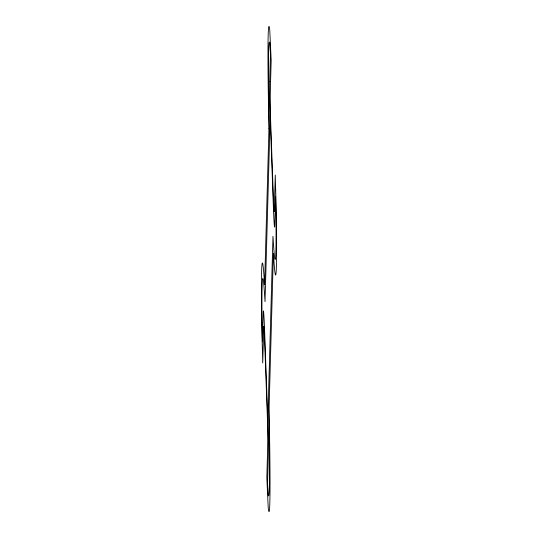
<?xml version="1.0" encoding="UTF-8"?>
<svg xmlns="http://www.w3.org/2000/svg" width="538" height="538" viewBox="0 0 538 538"><rect width="100%" height="100%" fill="white"/><g stroke="black" fill="none" stroke-linecap="round" stroke-linejoin="round"><path stroke-width="0.81" d="M269.673 81.561L269.646 83.249A34.701 0.74 88.4 0 0 270.338 121.83L273.445 209.04A34.701 0.74 88.4 0 0 274.736 226.216L275.57 196.256L275.994 218.912A124.036 2.636 88.4 0 1 273.728 247.742L272.968 236.343L268.455 397.777L268.906 420.218A124.036 2.636 88.4 0 1 268.28 495.162L267.521 484.469L268.354 454.751A34.701 0.74 88.4 0 0 267.662 416.17L264.555 328.96A34.701 0.74 88.4 0 0 263.264 311.784L262.43 341.744L262.006 319.088A124.036 2.636 88.4 0 1 264.272 290.258L265.032 301.657L269.545 140.223L269.094 117.782A124.036 2.636 88.4 0 1 269.72 42.838L270.479 53.531L269.673 81.561M268.96 128.427L264.595 284.763A139.443 2.966 88.4 0 0 261.623 322.484L262.726 362.962L263.721 327.507A19.294 0.41 88.4 0 1 264.555 338.604L267.359 417.353A19.294 0.41 88.4 0 1 267.81 442.276L266.821 477.731L268.22 507.637A139.443 2.966 88.4 0 0 269.04 409.573L273.405 253.237A139.443 2.966 88.4 0 0 276.377 215.516L275.274 175.038L274.279 210.493A19.294 0.41 88.4 0 1 273.445 199.396L270.641 120.647A19.294 0.41 88.4 0 1 270.19 95.724L271.179 60.269L269.78 30.363A139.443 2.966 88.4 0 0 268.96 128.427"/></g></svg>
